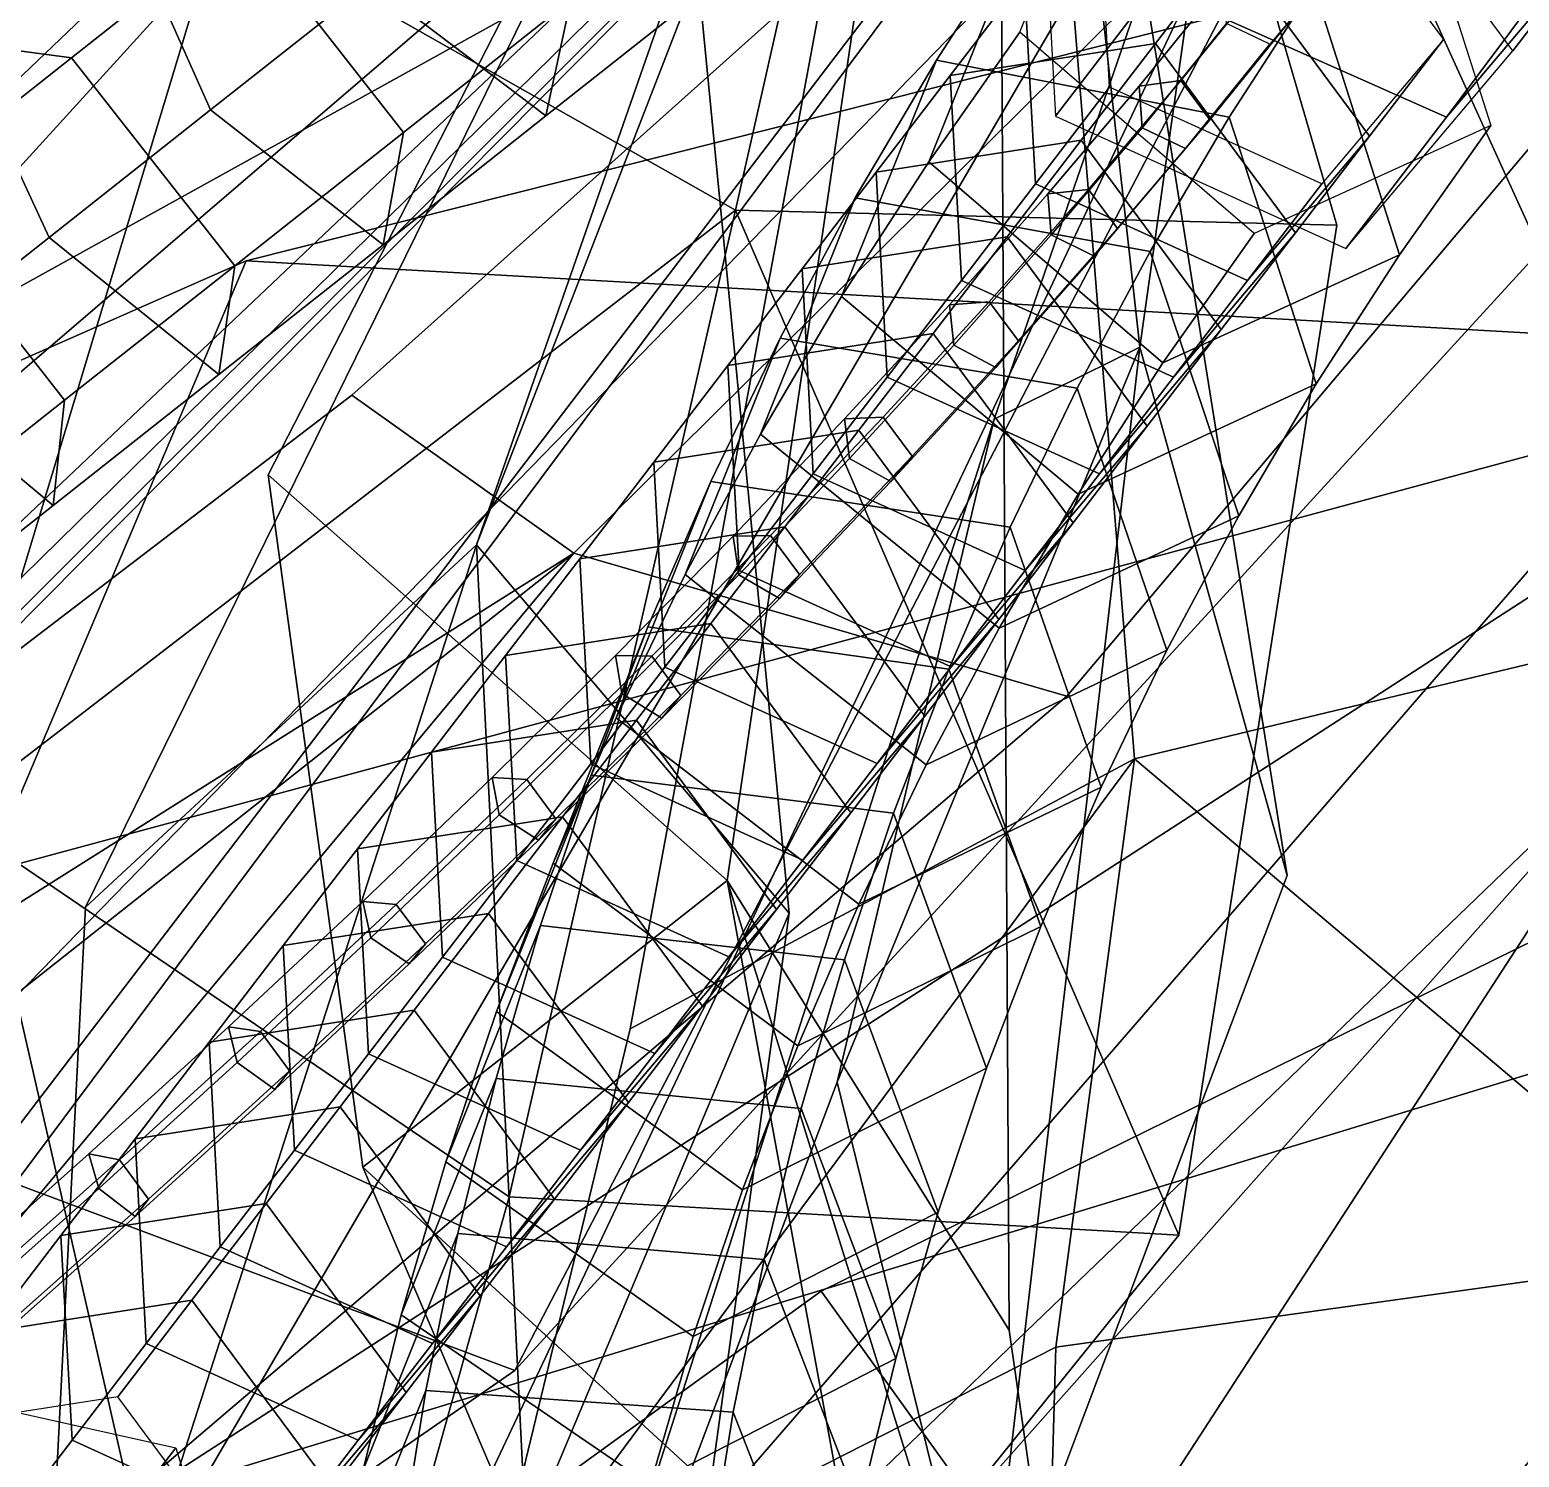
# Model space of a CAD drawing. Header units: metres. Extents: x -366 to 149, y -229 to 234.
# Drawn here: x -118.91 to -107.73, y -75.77 to -65.05 of the extents above; entities that cross this region are included whole.
import ezdxf

# ---------------------------------------------------------------- set-up
doc = ezdxf.new("R2010")
doc.units = ezdxf.units.M

msp = doc.modelspace()

# ---------------------------------------------------------------- linework, layer by layer
at = {"layer": 'coral-li_Intrnd', "color": 3}
for points in [[(-106.9996, -64.1999, 599.449), (-107.776, -65.213, 601.1447), (-109.2159, -63.2683, 601.6473), (-108.4394, -62.2551, 599.9516)], [(-110.5686, -62.6102, 598.835), (-111.3248, -63.5965, 600.4849), (-111.2104, -65.703, 599.2784), (-110.4667, -64.7333, 597.6566)], [(-116.989, -63.209, 437.9012), (-118.2114, -64.1761, 438.4727), (-117.5531, -65.6546, 437.3792), (-116.3513, -64.7038, 436.8177)], [(-114.8485, -64.8311, 439.6014), (-116.1044, -65.8247, 440.1892), (-117.3296, -64.2616, 440.2136), (-116.0738, -63.268, 439.6258)], [(-107.5545, -64.744, 596.3557), (-108.2736, -65.7101, 598.0338), (-106.9996, -64.1999, 599.449), (-106.2612, -63.2075, 597.7242)], [(-110.7651, -63.298, 600.9688), (-111.45, -64.2698, 602.564), (-112.162, -66.0445, 601.1771), (-111.4771, -65.07267, 599.5819)], [(-108.2963, -65.1265, 600.9581), (-108.8527, -65.8522, 602.1725), (-109.9042, -64.432, 602.5395), (-109.3478, -63.7062, 601.3251)], [(-115.161, -63.7614, 436.2188), (-116.3513, -64.7038, 436.8177), (-115.036, -65.7006, 437.8624), (-113.8253, -64.7421, 437.2529)], [(-113.8253, -64.7421, 437.2529), (-115.036, -65.7006, 437.8624), (-114.8485, -64.8311, 439.6014), (-113.6046, -63.8464, 438.9746)], [(-109.7595, -63.7833, 596.007), (-110.4667, -64.7333, 597.6566), (-108.2736, -65.7101, 598.0338), (-107.5545, -64.744, 596.3557)], [(-107.9421, -65.772, 600.6737), (-108.6271, -66.7438, 602.2689), (-109.2696, -64.7255, 603.2226), (-108.5846, -63.7537, 601.6274)], [(-110.8879, -63.9459, 600.4763), (-111.4443, -64.6717, 601.6906), (-111.3608, -66.2101, 600.8094), (-110.8044, -65.4843, 599.5951)], [(-117.3296, -64.2616, 440.2136), (-118.5968, -65.2634, 440.7618), (-119.4448, -65.1511, 439.0058), (-118.2114, -64.1761, 438.4727)], [(-118.2114, -64.1761, 438.4727), (-119.4448, -65.1511, 439.0058), (-118.7657, -66.6132, 437.9029), (-117.5531, -65.6546, 437.3792)], [(-116.1044, -65.8247, 440.1892), (-117.3715, -66.8265, 440.7375), (-118.5968, -65.2634, 440.7618), (-117.3296, -64.2616, 440.2136)], [(-111.45, -64.2698, 602.564), (-112.1044, -65.2823, 604.1956), (-112.8164, -67.05701, 602.8087), (-112.162, -66.0445, 601.1771)], [(-109.2696, -64.7255, 603.2226), (-109.9058, -65.7112, 604.8105), (-112.1044, -65.2823, 604.1956), (-111.45, -64.2698, 602.564)], [(-108.2736, -65.7101, 598.0338), (-109.0297, -66.6964, 599.6838), (-107.776, -65.213, 601.1447), (-106.9996, -64.1999, 599.449)], [(-109.9042, -64.432, 602.5395), (-110.4606, -65.1578, 603.7538), (-112.0007, -65.3974, 602.905), (-111.4443, -64.6717, 601.6906)], [(-108.8527, -65.8522, 602.1725), (-109.4091, -66.578, 603.3868), (-110.4606, -65.1578, 603.7538), (-109.9042, -64.432, 602.5395)], [(-116.3513, -64.7038, 436.8177), (-117.5531, -65.6546, 437.3792), (-116.2583, -66.6677, 438.4339), (-115.036, -65.7006, 437.8624)], [(-111.4443, -64.6717, 601.6906), (-112.0007, -65.3974, 602.905), (-111.9172, -66.9358, 602.0238), (-111.3608, -66.2101, 600.8094)], [(-110.4667, -64.7333, 597.6566), (-111.2104, -65.703, 599.2784), (-109.0297, -66.6964, 599.6838), (-108.2736, -65.7101, 598.0338)], [(-108.6271, -66.7438, 602.2689), (-109.2522, -67.713, 603.83), (-109.9058, -65.7112, 604.8105), (-109.2696, -64.7255, 603.2226)], [(-115.036, -65.7006, 437.8624), (-116.2583, -66.6677, 438.4339), (-116.1044, -65.8247, 440.1892), (-114.8485, -64.8311, 439.6014)], [(-111.4771, -65.07267, 599.5819), (-112.162, -66.0445, 601.1771), (-110.4045, -67.5543, 601.012), (-109.7195, -66.5825, 599.4167)], [(-118.5968, -65.2634, 440.7618), (-119.8745, -66.2728, 441.2703), (-120.6883, -66.1336, 439.5001), (-119.4448, -65.1511, 439.0058)], [(-119.4448, -65.1511, 439.0058), (-120.6883, -66.1336, 439.5001), (-119.9883, -67.5791, 438.3885), (-118.7657, -66.6132, 437.9029)], [(-110.4606, -65.1578, 603.7538), (-111.0169, -65.8835, 604.9682), (-112.5571, -66.1232, 604.1193), (-112.0007, -65.3974, 602.905)], [(-109.4091, -66.578, 603.3868), (-109.9654, -67.3037, 604.6012), (-111.0169, -65.8835, 604.9682), (-110.4606, -65.1578, 603.7538)], [(-109.2119, -66.2097, 599.8912), (-109.7683, -66.9355, 601.1055), (-108.8527, -65.8522, 602.1725), (-108.2963, -65.1265, 600.9581)], [(-117.3715, -66.8265, 440.7375), (-118.6492, -67.836, 441.2459), (-119.8745, -66.2728, 441.2703), (-118.5968, -65.2634, 440.7618)], [(-112.1044, -65.2823, 604.1956), (-112.7139, -66.316, 605.8312), (-113.4259, -68.09071, 604.4444), (-112.8164, -67.05701, 602.8087)], [(-109.9058, -65.7112, 604.8105), (-110.4984, -66.7175, 606.4025), (-112.7139, -66.316, 605.8312), (-112.1044, -65.2823, 604.1956)], [(-112.0007, -65.3974, 602.905), (-112.5571, -66.1232, 604.1193), (-112.4735, -67.6616, 603.2382), (-111.9172, -66.9358, 602.0238)], [(-110.8044, -65.4843, 599.5951), (-111.3608, -66.2101, 600.8094), (-109.7683, -66.9355, 601.1055), (-109.2119, -66.2097, 599.8912)], [(-117.5531, -65.6546, 437.3792), (-118.7657, -66.6132, 437.9029), (-117.4917, -67.6427, 438.967), (-116.2583, -66.6677, 438.4339)], [(-109.2522, -67.713, 603.83), (-109.8344, -68.7024, 605.395), (-110.4984, -66.7175, 606.4025), (-109.9058, -65.7112, 604.8105)], [(-116.2583, -66.6677, 438.4339), (-117.4917, -67.6427, 438.967), (-117.3715, -66.8265, 440.7375), (-116.1044, -65.8247, 440.1892)], [(-109.7195, -66.5825, 599.4167), (-110.4045, -67.5543, 601.012), (-108.6271, -66.7438, 602.2689), (-107.9421, -65.772, 600.6737)], [(-109.7683, -66.9355, 601.1055), (-110.3246, -67.6613, 602.3199), (-109.4091, -66.578, 603.3868), (-108.8527, -65.8522, 602.1725)], [(-111.0169, -65.8835, 604.9682), (-111.5733, -66.6093, 606.1826), (-113.1134, -66.849, 605.3337), (-112.5571, -66.1232, 604.1193)], [(-109.9654, -67.3037, 604.6012), (-110.5218, -68.02956, 605.8156), (-111.5733, -66.6093, 606.1826), (-111.0169, -65.8835, 604.9682)], [(-112.162, -66.0445, 601.1771), (-112.8164, -67.05701, 602.8087), (-111.0407, -68.54, 602.5999), (-110.4045, -67.5543, 601.012)], [(-112.5571, -66.1232, 604.1193), (-113.1134, -66.849, 605.3337), (-113.0299, -68.3874, 604.4525), (-112.4735, -67.6616, 603.2382)], [(-118.6492, -67.836, 441.2459), (-119.9366, -68.8524, 441.7143), (-121.1619, -67.2893, 441.7386), (-119.8745, -66.2728, 441.2703)], [(-111.3608, -66.2101, 600.8094), (-111.9172, -66.9358, 602.0238), (-110.3246, -67.6613, 602.3199), (-109.7683, -66.9355, 601.1055)], [(-112.7139, -66.316, 605.8312), (-113.2782, -67.3703, 607.47), (-113.9902, -69.1449, 606.0831), (-113.4259, -68.09071, 604.4444)], [(-110.4984, -66.7175, 606.4025), (-111.047, -67.7438, 607.9974), (-113.2782, -67.3703, 607.47), (-112.7139, -66.316, 605.8312)], [(-118.7657, -66.6132, 437.9029), (-119.9883, -67.5791, 438.3885), (-118.7353, -68.6252, 439.4613), (-117.4917, -67.6427, 438.967)], [(-111.5733, -66.6093, 606.1826), (-112.1297, -67.335, 607.3969), (-113.6698, -67.5747, 606.548), (-113.1134, -66.849, 605.3337)], [(-110.5218, -68.02956, 605.8156), (-111.0782, -68.7553, 607.0299), (-112.1297, -67.335, 607.3969), (-111.5733, -66.6093, 606.1826)], [(-110.3246, -67.6613, 602.3199), (-110.881, -68.387, 603.5342), (-109.9654, -67.3037, 604.6012), (-109.4091, -66.578, 603.3868)], [(-109.8344, -68.7024, 605.395), (-110.3733, -69.7115, 606.963), (-111.047, -67.7438, 607.9974), (-110.4984, -66.7175, 606.4025)], [(-110.4045, -67.5543, 601.012), (-111.0407, -68.54, 602.5999), (-109.2522, -67.713, 603.83), (-108.6271, -66.7438, 602.2689)], [(-117.4917, -67.6427, 438.967), (-118.7353, -68.6252, 439.4613), (-118.6492, -67.836, 441.2459), (-117.3715, -66.8265, 440.7375)], [(-113.1134, -66.849, 605.3337), (-113.6698, -67.5747, 606.548), (-113.5863, -69.1131, 605.6669), (-113.0299, -68.3874, 604.4525)], [(-111.9172, -66.9358, 602.0238), (-112.4735, -67.6616, 603.2382), (-110.881, -68.387, 603.5342), (-110.3246, -67.6613, 602.3199)], [(-112.8164, -67.05701, 602.8087), (-113.4259, -68.09071, 604.4444), (-111.6333, -69.5462, 604.1918), (-111.0407, -68.54, 602.5999)], [(-110.881, -68.387, 603.5342), (-111.4374, -69.1128, 604.7486), (-110.5218, -68.02956, 605.8156), (-109.9654, -67.3037, 604.6012)], [(-113.2782, -67.3703, 607.47), (-113.7969, -68.4445, 609.1109), (-114.5089, -70.2191, 607.724), (-113.9902, -69.1449, 606.0831)], [(-112.1297, -67.335, 607.3969), (-112.6861, -68.06084, 608.6113), (-114.2262, -68.3005, 607.7624), (-113.6698, -67.5747, 606.548)], [(-111.047, -67.7438, 607.9974), (-111.5512, -68.7894, 609.5943), (-113.7969, -68.4445, 609.1109), (-113.2782, -67.3703, 607.47)], [(-111.0782, -68.7553, 607.0299), (-111.6346, -69.481, 608.2443), (-112.6861, -68.06084, 608.6113), (-112.1297, -67.335, 607.3969)], [(-119.9883, -67.5791, 438.3885), (-121.2202, -68.5518, 438.8358), (-119.9883, -69.6145, 439.9166), (-118.7353, -68.6252, 439.4613)], [(-113.6698, -67.5747, 606.548), (-114.2262, -68.3005, 607.7624), (-114.1426, -69.8389, 606.8812), (-113.5863, -69.1131, 605.6669)], [(-112.4735, -67.6616, 603.2382), (-113.0299, -68.3874, 604.4525), (-111.4374, -69.1128, 604.7486), (-110.881, -68.387, 603.5342)], [(-111.0407, -68.54, 602.5999), (-111.6333, -69.5462, 604.1918), (-109.8344, -68.7024, 605.395), (-109.2522, -67.713, 603.83)], [(-110.3733, -69.7115, 606.963), (-110.8686, -70.7397, 608.5329), (-111.5512, -68.7894, 609.5943), (-111.047, -67.7438, 607.9974)], [(-118.7353, -68.6252, 439.4613), (-119.9883, -69.6145, 439.9166), (-119.9366, -68.8524, 441.7143), (-118.6492, -67.836, 441.2459)], [(-112.6861, -68.06084, 608.6113), (-113.2424, -68.7866, 609.8256), (-114.7825, -69.0263, 608.9767), (-114.2262, -68.3005, 607.7624)], [(-113.4259, -68.09071, 604.4444), (-113.9902, -69.1449, 606.0831), (-112.1819, -70.5725, 605.7867), (-111.6333, -69.5462, 604.1918)], [(-111.6346, -69.481, 608.2443), (-112.1909, -70.2068, 609.4586), (-113.2424, -68.7866, 609.8256), (-112.6861, -68.06084, 608.6113)], [(-111.4374, -69.1128, 604.7486), (-111.9938, -69.8385, 605.963), (-111.0782, -68.7553, 607.0299), (-110.5218, -68.02956, 605.8156)], [(-114.2262, -68.3005, 607.7624), (-114.7825, -69.0263, 608.9767), (-114.699, -70.5646, 608.0956), (-114.1426, -69.8389, 606.8812)], [(-113.0299, -68.3874, 604.4525), (-113.5863, -69.1131, 605.6669), (-111.9938, -69.8385, 605.963), (-111.4374, -69.1128, 604.7486)], [(-113.7969, -68.4445, 609.1109), (-114.2697, -69.538, 610.7529), (-114.9817, -71.3126, 609.366), (-114.5089, -70.2191, 607.724)], [(-111.5512, -68.7894, 609.5943), (-112.0107, -69.8539, 611.1923), (-114.2697, -69.538, 610.7529), (-113.7969, -68.4445, 609.1109)], [(-111.9938, -69.8385, 605.963), (-112.5501, -70.5643, 607.1773), (-111.6346, -69.481, 608.2443), (-111.0782, -68.7553, 607.0299)], [(-111.6333, -69.5462, 604.1918), (-112.1819, -70.5725, 605.7867), (-110.3733, -69.7115, 606.963), (-109.8344, -68.7024, 605.395)], [(-113.2424, -68.7866, 609.8256), (-113.7988, -69.5123, 611.04), (-115.3389, -69.752, 610.1911), (-114.7825, -69.0263, 608.9767)], [(-112.1909, -70.2068, 609.4586), (-112.7473, -70.9326, 610.673), (-113.7988, -69.5123, 611.04), (-113.2424, -68.7866, 609.8256)], [(-110.8686, -70.7397, 608.5329), (-111.32, -71.7863, 610.1039), (-112.0107, -69.8539, 611.1923), (-111.5512, -68.7894, 609.5943)], [(-114.7825, -69.0263, 608.9767), (-115.3389, -69.752, 610.1911), (-115.2554, -71.2904, 609.3099), (-114.699, -70.5646, 608.0956)], [(-113.9902, -69.1449, 606.0831), (-114.5089, -70.2191, 607.724), (-112.6861, -71.6182, 607.3837), (-112.1819, -70.5725, 605.7867)], [(-113.5863, -69.1131, 605.6669), (-114.1426, -69.8389, 606.8812), (-112.5501, -70.5643, 607.1773), (-111.9938, -69.8385, 605.963)], [(-113.7988, -69.5123, 611.04), (-114.3552, -70.2381, 612.2543), (-115.8953, -70.4778, 611.4055), (-115.3389, -69.752, 610.1911)], [(-114.2697, -69.538, 610.7529), (-114.6963, -70.6501, 612.395), (-115.4083, -72.4248, 611.0081), (-114.9817, -71.3126, 609.366)], [(-112.0107, -69.8539, 611.1923), (-112.4253, -70.9365, 612.7904), (-114.6963, -70.6501, 612.395), (-114.2697, -69.538, 610.7529)], [(-112.7473, -70.9326, 610.673), (-113.3037, -71.6583, 611.8873), (-114.3552, -70.2381, 612.2543), (-113.7988, -69.5123, 611.04)], [(-112.5501, -70.5643, 607.1773), (-113.1065, -71.2901, 608.3917), (-112.1909, -70.2068, 609.4586), (-111.6346, -69.481, 608.2443)], [(-115.3389, -69.752, 610.1911), (-115.8953, -70.4778, 611.4055), (-115.8118, -72.0162, 610.5243), (-115.2554, -71.2904, 609.3099)], [(-112.1819, -70.5725, 605.7867), (-112.6861, -71.6182, 607.3837), (-110.8686, -70.7397, 608.5329), (-110.3733, -69.7115, 606.963)], [(-114.1426, -69.8389, 606.8812), (-114.699, -70.5646, 608.0956), (-113.1065, -71.2901, 608.3917), (-112.5501, -70.5643, 607.1773)], [(-111.32, -71.7863, 610.1039), (-111.7272, -72.8507, 611.675), (-112.4253, -70.9365, 612.7904), (-112.0107, -69.8539, 611.1923)], [(-114.5089, -70.2191, 607.724), (-114.9817, -71.3126, 609.366), (-113.1456, -72.6827, 608.9816), (-112.6861, -71.6182, 607.3837)], [(-113.1065, -71.2901, 608.3917), (-113.6629, -72.01588, 609.606), (-112.7473, -70.9326, 610.673), (-112.1909, -70.2068, 609.4586)], [(-114.3552, -70.2381, 612.2543), (-114.9115, -70.9638, 613.4687), (-116.4517, -71.2035, 612.6198), (-115.8953, -70.4778, 611.4055)], [(-113.3037, -71.6583, 611.8873), (-113.8601, -72.3841, 613.1017), (-114.9115, -70.9638, 613.4687), (-114.3552, -70.2381, 612.2543)], [(-115.8953, -70.4778, 611.4055), (-116.4517, -71.2035, 612.6198), (-116.3681, -72.7419, 611.7386), (-115.8118, -72.0162, 610.5243)], [(-114.6963, -70.6501, 612.395), (-115.0765, -71.7802, 614.0362), (-115.7885, -73.5548, 612.6494), (-115.4083, -72.4248, 611.0081)], [(-114.699, -70.5646, 608.0956), (-115.2554, -71.2904, 609.3099), (-113.6629, -72.01588, 609.606), (-113.1065, -71.2901, 608.3917)], [(-112.4253, -70.9365, 612.7904), (-112.7947, -72.03654, 614.3876), (-115.0765, -71.7802, 614.0362), (-114.6963, -70.6501, 612.395)], [(-112.6861, -71.6182, 607.3837), (-113.1456, -72.6827, 608.9816), (-111.32, -71.7863, 610.1039), (-110.8686, -70.7397, 608.5329)], [(-114.9115, -70.9638, 613.4687), (-115.4679, -71.6896, 614.683), (-117.008, -71.9293, 613.8342), (-116.4517, -71.2035, 612.6198)], [(-113.8601, -72.3841, 613.1017), (-114.4164, -73.1098, 614.316), (-115.4679, -71.6896, 614.683), (-114.9115, -70.9638, 613.4687)], [(-113.6629, -72.01588, 609.606), (-114.2192, -72.7416, 610.8204), (-113.3037, -71.6583, 611.8873), (-112.7473, -70.9326, 610.673)], [(-111.7272, -72.8507, 611.675), (-112.09, -73.9323, 613.2452), (-112.7947, -72.03654, 614.3876), (-112.4253, -70.9365, 612.7904)], [(-116.4517, -71.2035, 612.6198), (-117.008, -71.9293, 613.8342), (-116.9245, -73.4677, 612.953), (-116.3681, -72.7419, 611.7386)], [(-115.2554, -71.2904, 609.3099), (-115.8118, -72.0162, 610.5243), (-114.2192, -72.7416, 610.8204), (-113.6629, -72.01588, 609.606)], [(-114.9817, -71.3126, 609.366), (-115.4083, -72.4248, 611.0081), (-113.5602, -73.7652, 610.5798), (-113.1456, -72.6827, 608.9816)], [(-114.2192, -72.7416, 610.8204), (-114.7756, -73.4674, 612.0347), (-113.8601, -72.3841, 613.1017), (-113.3037, -71.6583, 611.8873)], [(-115.4679, -71.6896, 614.683), (-116.0243, -72.4154, 615.8974), (-117.5644, -72.6551, 615.0485), (-117.008, -71.9293, 613.8342)], [(-115.0765, -71.7802, 614.0362), (-115.4101, -72.9275, 615.6757), (-116.122, -74.7022, 614.2888), (-115.7885, -73.5548, 612.6494)], [(-114.4164, -73.1098, 614.316), (-114.9728, -73.8356, 615.5304), (-116.0243, -72.4154, 615.8974), (-115.4679, -71.6896, 614.683)], [(-112.7947, -72.03654, 614.3876), (-113.1187, -73.1534, 615.9832), (-115.4101, -72.9275, 615.6757), (-115.0765, -71.7802, 614.0362)], [(-113.1456, -72.6827, 608.9816), (-113.5602, -73.7652, 610.5798), (-111.7272, -72.8507, 611.675), (-111.32, -71.7863, 610.1039)], [(-117.008, -71.9293, 613.8342), (-117.5644, -72.6551, 615.0485), (-117.4809, -74.1934, 614.1674), (-116.9245, -73.4677, 612.953)], [(-115.8118, -72.0162, 610.5243), (-116.3681, -72.7419, 611.7386), (-114.7756, -73.4674, 612.0347), (-114.2192, -72.7416, 610.8204)], [(-112.09, -73.9323, 613.2452), (-112.4081, -75.03042, 614.8137), (-113.1187, -73.1534, 615.9832), (-112.7947, -72.03654, 614.3876)], [(-116.0243, -72.4154, 615.8974), (-116.5807, -73.1411, 617.1118), (-118.1208, -73.3808, 616.2629), (-117.5644, -72.6551, 615.0485)], [(-114.9728, -73.8356, 615.5304), (-115.5292, -74.5614, 616.7448), (-116.5807, -73.1411, 617.1118), (-116.0243, -72.4154, 615.8974)], [(-115.4083, -72.4248, 611.0081), (-115.7885, -73.5548, 612.6494), (-113.9296, -74.8653, 612.177), (-113.5602, -73.7652, 610.5798)], [(-114.7756, -73.4674, 612.0347), (-115.332, -74.1931, 613.2491), (-114.4164, -73.1098, 614.316), (-113.8601, -72.3841, 613.1017)], [(-117.5644, -72.6551, 615.0485), (-118.1208, -73.3808, 616.2629), (-118.0373, -74.9192, 615.3817), (-117.4809, -74.1934, 614.1674)], [(-116.3681, -72.7419, 611.7386), (-116.9245, -73.4677, 612.953), (-115.332, -74.1931, 613.2491), (-114.7756, -73.4674, 612.0347)], [(-113.5602, -73.7652, 610.5798), (-113.9296, -74.8653, 612.177), (-112.09, -73.9323, 613.2452), (-111.7272, -72.8507, 611.675)], [(-115.4101, -72.9275, 615.6757), (-115.6967, -74.09153, 617.3123), (-116.4087, -75.8662, 615.9254), (-116.122, -74.7022, 614.2888)], [(-113.1187, -73.1534, 615.9832), (-113.3971, -74.2863, 617.5759), (-115.6967, -74.09153, 617.3123), (-115.4101, -72.9275, 615.6757)], [(-115.332, -74.1931, 613.2491), (-115.8884, -74.9189, 614.4634), (-114.9728, -73.8356, 615.5304), (-114.4164, -73.1098, 614.316)], [(-116.5807, -73.1411, 617.1118), (-117.137, -73.8669, 618.3261), (-118.6772, -74.1066, 617.4772), (-118.1208, -73.3808, 616.2629)], [(-115.5292, -74.5614, 616.7448), (-116.0855, -75.2871, 617.9591), (-117.137, -73.8669, 618.3261), (-116.5807, -73.1411, 617.1118)], [(-112.4081, -75.03042, 614.8137), (-112.6814, -76.1443, 616.3795), (-113.3971, -74.2863, 617.5759), (-113.1187, -73.1534, 615.9832)], [(-118.1208, -73.3808, 616.2629), (-118.6772, -74.1066, 617.4772), (-118.5936, -75.645, 616.5961), (-118.0373, -74.9192, 615.3817)], [(-116.9245, -73.4677, 612.953), (-117.4809, -74.1934, 614.1674), (-115.8884, -74.9189, 614.4634), (-115.332, -74.1931, 613.2491)], [(-115.7885, -73.5548, 612.6494), (-116.122, -74.7022, 614.2888), (-114.2536, -75.9821, 613.7725), (-113.9296, -74.8653, 612.177)], [(-117.137, -73.8669, 618.3261), (-117.6934, -74.5927, 619.5405), (-119.2335, -74.8323, 618.6916), (-118.6772, -74.1066, 617.4772)], [(-116.0855, -75.2871, 617.9591), (-116.6419, -76.01293, 619.1735), (-117.6934, -74.5927, 619.5405), (-117.137, -73.8669, 618.3261)], [(-115.8884, -74.9189, 614.4634), (-116.4447, -75.6446, 615.6778), (-115.5292, -74.5614, 616.7448), (-114.9728, -73.8356, 615.5304)], [(-113.9296, -74.8653, 612.177), (-114.2536, -75.9821, 613.7725), (-112.4081, -75.03042, 614.8137), (-112.09, -73.9323, 613.2452)], [(-118.6772, -74.1066, 617.4772), (-119.2335, -74.8323, 618.6916), (-119.15, -76.3707, 617.8104), (-118.5936, -75.645, 616.5961)], [(-115.6967, -74.09153, 617.3123), (-115.9364, -75.2713, 618.945), (-116.6484, -77.04603, 617.5582), (-116.4087, -75.8662, 615.9254)], [(-113.3971, -74.2863, 617.5759), (-113.6297, -75.4348, 619.1649), (-115.9364, -75.2713, 618.945), (-115.6967, -74.09153, 617.3123)], [(-117.4809, -74.1934, 614.1674), (-118.0373, -74.9192, 615.3817), (-116.4447, -75.6446, 615.6778), (-115.8884, -74.9189, 614.4634)], [(-112.6814, -76.1443, 616.3795), (-112.9097, -77.2735, 617.9415), (-113.6297, -75.4348, 619.1649), (-113.3971, -74.2863, 617.5759)], [(-116.4447, -75.6446, 615.6778), (-117.0011, -76.3704, 616.8922), (-116.0855, -75.2871, 617.9591), (-115.5292, -74.5614, 616.7448)], [(-117.6934, -74.5927, 619.5405), (-118.2498, -75.3184, 620.7548), (-119.7899, -75.5581, 619.9059), (-119.2335, -74.8323, 618.6916)], [(-116.6419, -76.01293, 619.1735), (-117.1983, -76.7386, 620.3878), (-118.2498, -75.3184, 620.7548), (-117.6934, -74.5927, 619.5405)], [(-116.122, -74.7022, 614.2888), (-116.4087, -75.8662, 615.9254), (-114.532, -77.1151, 615.3652), (-114.2536, -75.9821, 613.7725)], [(-118.0373, -74.9192, 615.3817), (-118.5936, -75.645, 616.5961), (-117.0011, -76.3704, 616.8922), (-116.4447, -75.6446, 615.6778)], [(-114.2536, -75.9821, 613.7725), (-114.532, -77.1151, 615.3652), (-112.6814, -76.1443, 616.3795), (-112.4081, -75.03042, 614.8137)], [(-117.8148, -75.7006, 620.7257), (-118.3322, -76.3755, 621.8549), (-119.8677, -76.03313, 621.3561), (-119.3503, -75.3582, 620.2269)], [(-117.0011, -76.3704, 616.8922), (-117.5575, -77.09621, 618.1065), (-116.6419, -76.01293, 619.1735), (-116.0855, -75.2871, 617.9591)], [(-115.9364, -75.2713, 618.945), (-116.1289, -76.4663, 620.573), (-116.8409, -78.241, 619.1862), (-116.6484, -77.04603, 617.5582)], [(-113.6297, -75.4348, 619.1649), (-113.8164, -76.598, 620.7491), (-116.1289, -76.4663, 620.573), (-115.9364, -75.2713, 618.945)], [(-112.9097, -77.2735, 617.9415), (-113.0928, -78.4171, 619.499), (-113.8164, -76.598, 620.7491), (-113.6297, -75.4348, 619.1649)], [(-118.5936, -75.645, 616.5961), (-119.15, -76.3707, 617.8104), (-117.5575, -77.09621, 618.1065), (-117.0011, -76.3704, 616.8922)], [(-117.3667, -77.1461, 620.0671), (-117.8841, -77.821, 621.1963), (-118.3322, -76.3755, 621.8549), (-117.8148, -75.7006, 620.7257)]]:
    msp.add_3dface(points, dxfattribs=at)
at = {"layer": 'coral-li_Mrstm', "color": 3}
for points in [[(-86.774, -41.1978, 416.1707), (-116.4929, -67.7962, 426.0897), (-114.827, -68.9827, 430.2142)], [(-86.774, -41.1978, 416.1707), (-114.827, -68.9827, 430.2142), (-116.4929, -67.7962, 426.0897)], [(-114.827, -68.9827, 430.2142), (-111.1251, -70.05676, 432.5495), (-86.774, -41.1978, 416.1707)], [(-114.827, -68.9827, 430.2142), (-86.774, -41.1978, 416.1707), (-111.1251, -70.05676, 432.5495)], [(-116.4359, -53.6521, 424.7175), (-141.9564, -74.4463, 433.7726), (-116.2111, -58.1389, 422.2646)], [(-116.4359, -53.6521, 424.7175), (-116.2111, -58.1389, 422.2646), (-141.9564, -74.4463, 433.7726)], [(-122.3645, -66.9233, 643.8879), (-123.0179, -70.5157, 641.246), (-107.8153, -53.7988, 606.8439)], [(-122.3645, -66.9233, 643.8879), (-107.8153, -53.7988, 606.8439), (-123.0179, -70.5157, 641.246)], [(-107.8153, -53.7988, 606.8439), (-122.6778, -62.3407, 644.1965), (-122.3645, -66.9233, 643.8879)], [(-107.8153, -53.7988, 606.8439), (-122.3645, -66.9233, 643.8879), (-122.6778, -62.3407, 644.1965)], [(-142.3534, -72.8415, 447.1056), (-143.5347, -68.6426, 445.9718), (-106.4884, -56.9041, 432.4124)], [(-142.3534, -72.8415, 447.1056), (-106.4884, -56.9041, 432.4124), (-143.5347, -68.6426, 445.9718)], [(-106.4884, -56.9041, 432.4124), (-139.1391, -75.4645, 449.1012), (-142.3534, -72.8415, 447.1056)], [(-106.4884, -56.9041, 432.4124), (-142.3534, -72.8415, 447.1056), (-139.1391, -75.4645, 449.1012)], [(-106.4884, -56.9041, 432.4124), (-136.1277, -70.8136, 457.254), (-136.6254, -66.9691, 459.7372)], [(-106.4884, -56.9041, 432.4124), (-136.6254, -66.9691, 459.7372), (-136.1277, -70.8136, 457.254)], [(-136.6254, -66.9691, 459.7372), (-134.4813, -63.6044, 461.8332), (-106.4884, -56.9041, 432.4124)], [(-136.6254, -66.9691, 459.7372), (-106.4884, -56.9041, 432.4124), (-134.4813, -63.6044, 461.8332)], [(-134.8475, -85.5151, 443.9604), (-135.8946, -84.7811, 439.6389), (-106.4884, -56.9041, 432.4124)], [(-134.8475, -85.5151, 443.9604), (-106.4884, -56.9041, 432.4124), (-135.8946, -84.7811, 439.6389)], [(-106.4884, -56.9041, 432.4124), (-133.6368, -83.5617, 447.9496), (-134.8475, -85.5151, 443.9604)], [(-106.4884, -56.9041, 432.4124), (-134.8475, -85.5151, 443.9604), (-133.6368, -83.5617, 447.9496)], [(-106.4884, -56.9041, 432.4124), (-128.7363, -75.9931, 461.2171), (-125.526, -75.9586, 464.5166)], [(-106.4884, -56.9041, 432.4124), (-125.526, -75.9586, 464.5166), (-128.7363, -75.9931, 461.2171)], [(-106.4884, -56.9041, 432.4124), (-127.1736, -83.9908, 455.3798), (-124.4106, -87.5937, 454.6189)], [(-106.4884, -56.9041, 432.4124), (-124.4106, -87.5937, 454.6189), (-127.1736, -83.9908, 455.3798)], [(-125.526, -75.9586, 464.5166), (-121.1614, -76.5822, 465.451), (-106.4884, -56.9041, 432.4124)], [(-125.526, -75.9586, 464.5166), (-106.4884, -56.9041, 432.4124), (-121.1614, -76.5822, 465.451)], [(-124.4106, -87.5937, 454.6189), (-122.0481, -89.8677, 451.5271), (-106.4884, -56.9041, 432.4124)], [(-124.4106, -87.5937, 454.6189), (-106.4884, -56.9041, 432.4124), (-122.0481, -89.8677, 451.5271)], [(-107.7963, -60.7831, 446.6776), (-122.895, -69.1466, 460.71), (-110.4329, -57.2386, 445.7853)], [(-107.7963, -60.7831, 446.6776), (-110.4329, -57.2386, 445.7853), (-122.895, -69.1466, 460.71)], [(-115.5568, -68.9203, 665.3755), (-118.4935, -71.6428, 663.3079), (-111.6562, -57.7363, 625.1773)], [(-115.5568, -68.9203, 665.3755), (-111.6562, -57.7363, 625.1773), (-118.4935, -71.6428, 663.3079)], [(-113.6132, -66.4078, 666.1305), (-117.4815, -64.2124, 665.4042), (-111.6562, -57.7363, 625.1773)], [(-113.6132, -66.4078, 666.1305), (-111.6562, -57.7363, 625.1773), (-117.4815, -64.2124, 665.4042)], [(-111.6562, -57.7363, 625.1773), (-117.1217, -68.3968, 664.4908), (-113.6761, -71.4408, 664.7285)], [(-111.6562, -57.7363, 625.1773), (-113.6761, -71.4408, 664.7285), (-117.1217, -68.3968, 664.4908)], [(-111.6562, -57.7363, 625.1773), (-113.8965, -64.634, 665.6307), (-115.5568, -68.9203, 665.3755)], [(-111.6562, -57.7363, 625.1773), (-115.5568, -68.9203, 665.3755), (-113.8965, -64.634, 665.6307)], [(-111.6562, -57.7363, 625.1773), (-114.4025, -72.5565, 663.412), (-110.6167, -70.5288, 665.0704)], [(-111.6562, -57.7363, 625.1773), (-110.6167, -70.5288, 665.0704), (-114.4025, -72.5565, 663.412)], [(-113.6761, -71.4408, 664.7285), (-111.5592, -74.8177, 662.6245), (-111.6562, -57.7363, 625.1773)], [(-113.6761, -71.4408, 664.7285), (-111.6562, -57.7363, 625.1773), (-111.5592, -74.8177, 662.6245)], [(-111.6562, -57.7363, 625.1773), (-109.0969, -66.5201, 665.2443), (-113.6132, -66.4078, 666.1305)], [(-111.6562, -57.7363, 625.1773), (-113.6132, -66.4078, 666.1305), (-109.0969, -66.5201, 665.2443)], [(-110.6167, -70.5288, 665.0704), (-106.307, -69.4907, 664.2579), (-111.6562, -57.7363, 625.1773)], [(-110.6167, -70.5288, 665.0704), (-111.6562, -57.7363, 625.1773), (-106.307, -69.4907, 664.2579)], [(-111.6562, -57.7363, 625.1773), (-109.4714, -71.4032, 663.8751), (-110.578, -67.436, 665.9319)], [(-111.6562, -57.7363, 625.1773), (-110.578, -67.436, 665.9319), (-109.4714, -71.4032, 663.8751)], [(-110.578, -67.436, 665.9319), (-109.9462, -62.9739, 665.966), (-111.6562, -57.7363, 625.1773)], [(-110.578, -67.436, 665.9319), (-111.6562, -57.7363, 625.1773), (-109.9462, -62.9739, 665.966)], [(-116.2111, -58.1389, 422.2646), (-141.9564, -74.4463, 433.7726), (-115.4741, -60.4185, 417.7415)], [(-116.2111, -58.1389, 422.2646), (-115.4741, -60.4185, 417.7415), (-141.9564, -74.4463, 433.7726)], [(-110.5738, -77.8591, 535.2119), (-112.9694, -74.5242, 533.3542), (-82.6784, -59.6091, 509.8155)], [(-110.5738, -77.8591, 535.2119), (-82.6784, -59.6091, 509.8155), (-112.9694, -74.5242, 533.3542)], [(-82.6784, -59.6091, 509.8155), (-106.5293, -79.03989, 537.0672), (-110.5738, -77.8591, 535.2119)], [(-82.6784, -59.6091, 509.8155), (-110.5738, -77.8591, 535.2119), (-106.5293, -79.03989, 537.0672)], [(-107.7963, -60.7831, 446.6776), (-120.0227, -73.345, 461.2773), (-122.895, -69.1466, 460.71)], [(-107.7963, -60.7831, 446.6776), (-122.895, -69.1466, 460.71), (-120.0227, -73.345, 461.2773)], [(-115.2701, -75.1202, 461.9556), (-120.0227, -73.345, 461.2773), (-107.7963, -60.7831, 446.6776)], [(-115.2701, -75.1202, 461.9556), (-107.7963, -60.7831, 446.6776), (-120.0227, -73.345, 461.2773)], [(-103.4673, -62.2264, 447.2867), (-115.2701, -75.1202, 461.9556), (-107.7963, -60.7831, 446.6776)], [(-103.4673, -62.2264, 447.2867), (-107.7963, -60.7831, 446.6776), (-115.2701, -75.1202, 461.9556)], [(-110.578, -67.436, 665.9319), (-111.6712, -67.9787, 688.1432), (-109.9462, -62.9739, 665.966)], [(-110.578, -67.436, 665.9319), (-109.9462, -62.9739, 665.966), (-111.6712, -67.9787, 688.1432)], [(-104.8325, -67.4887, 544.504), (-117.2866, -66.7885, 562.9223), (-103.3704, -63.2837, 545.205)], [(-104.8325, -67.4887, 544.504), (-103.3704, -63.2837, 545.205), (-117.2866, -66.7885, 562.9223)], [(-113.6132, -66.4078, 666.1305), (-119.5214, -70.9576, 687.0881), (-117.4815, -64.2124, 665.4042)], [(-113.6132, -66.4078, 666.1305), (-117.4815, -64.2124, 665.4042), (-119.5214, -70.9576, 687.0881)], [(-113.8965, -64.634, 665.6307), (-113.2087, -71.686, 687.3224), (-115.5568, -68.9203, 665.3755)], [(-113.8965, -64.634, 665.6307), (-115.5568, -68.9203, 665.3755), (-113.2087, -71.686, 687.3224)], [(-93.6638, -67.7701, 525.7754), (-107.9441, -77.3588, 539.8806), (-97.0248, -65.6575, 523.6418)], [(-93.6638, -67.7701, 525.7754), (-97.0248, -65.6575, 523.6418), (-107.9441, -77.3588, 539.8806)], [(-113.6132, -66.4078, 666.1305), (-115.3129, -73.8181, 687.6395), (-119.5214, -70.9576, 687.0881)], [(-113.6132, -66.4078, 666.1305), (-119.5214, -70.9576, 687.0881), (-115.3129, -73.8181, 687.6395)], [(-110.2834, -74.1052, 686.7337), (-115.3129, -73.8181, 687.6395), (-113.6132, -66.4078, 666.1305)], [(-110.2834, -74.1052, 686.7337), (-113.6132, -66.4078, 666.1305), (-115.3129, -73.8181, 687.6395)], [(-109.0969, -66.5201, 665.2443), (-110.2834, -74.1052, 686.7337), (-113.6132, -66.4078, 666.1305)], [(-109.0969, -66.5201, 665.2443), (-113.6132, -66.4078, 666.1305), (-110.2834, -74.1052, 686.7337)], [(-119.2307, -71.3802, 561.7664), (-139.3795, -76.5341, 586.8393), (-117.2866, -66.7885, 562.9223)], [(-119.2307, -71.3802, 561.7664), (-117.2866, -66.7885, 562.9223), (-139.3795, -76.5341, 586.8393)], [(-104.8325, -67.4887, 544.504), (-119.2307, -71.3802, 561.7664), (-117.2866, -66.7885, 562.9223)], [(-104.8325, -67.4887, 544.504), (-117.2866, -66.7885, 562.9223), (-119.2307, -71.3802, 561.7664)], [(-106.59, -70.1709, 439.0633), (-118.5342, -81.6649, 453.8975), (-105.7643, -66.9281, 442.0821)], [(-106.59, -70.1709, 439.0633), (-105.7643, -66.9281, 442.0821), (-118.5342, -81.6649, 453.8975)], [(-118.1504, -76.09878, 560.1031), (-119.2307, -71.3802, 561.7664), (-104.8325, -67.4887, 544.504)], [(-118.1504, -76.09878, 560.1031), (-104.8325, -67.4887, 544.504), (-119.2307, -71.3802, 561.7664)], [(-103.7043, -71.6901, 542.9973), (-118.1504, -76.09878, 560.1031), (-104.8325, -67.4887, 544.504)], [(-103.7043, -71.6901, 542.9973), (-104.8325, -67.4887, 544.504), (-118.1504, -76.09878, 560.1031)], [(-111.7465, -77.4494, 685.7611), (-112.849, -72.956, 687.9504), (-110.578, -67.436, 665.9319)], [(-111.7465, -77.4494, 685.7611), (-110.578, -67.436, 665.9319), (-112.849, -72.956, 687.9504)], [(-110.578, -67.436, 665.9319), (-112.849, -72.956, 687.9504), (-111.6712, -67.9787, 688.1432)], [(-110.578, -67.436, 665.9319), (-111.6712, -67.9787, 688.1432), (-112.849, -72.956, 687.9504)], [(-109.4714, -71.4032, 663.8751), (-111.7465, -77.4494, 685.7611), (-110.578, -67.436, 665.9319)], [(-109.4714, -71.4032, 663.8751), (-110.578, -67.436, 665.9319), (-111.7465, -77.4494, 685.7611)], [(-116.4929, -67.7962, 426.0897), (-133.2221, -80.5893, 434.8762), (-114.827, -68.9827, 430.2142)], [(-116.4929, -67.7962, 426.0897), (-114.827, -68.9827, 430.2142), (-133.2221, -80.5893, 434.8762)], [(-93.6638, -67.7701, 525.7754), (-104.1013, -80.06013, 541.9139), (-107.9441, -77.3588, 539.8806)], [(-93.6638, -67.7701, 525.7754), (-107.9441, -77.3588, 539.8806), (-104.1013, -80.06013, 541.9139)], [(-112.849, -72.956, 687.9504), (-115.6247, -80.325, 719.5602), (-111.6712, -67.9787, 688.1432)], [(-112.849, -72.956, 687.9504), (-111.6712, -67.9787, 688.1432), (-115.6247, -80.325, 719.5602)], [(-117.1217, -68.3968, 664.4908), (-116.4095, -73.5933, 686.6995), (-113.6761, -71.4408, 664.7285)], [(-117.1217, -68.3968, 664.4908), (-113.6761, -71.4408, 664.7285), (-116.4095, -73.5933, 686.6995)], [(-90.661, -68.7643, 524.9649), (-113.618, -90.2931, 551.3951), (-110.1528, -91.8992, 553.9655)], [(-90.661, -68.7643, 524.9649), (-110.1528, -91.8992, 553.9655), (-113.618, -90.2931, 551.3951)], [(-90.661, -68.7643, 524.9649), (-113.2049, -81.7263, 556.79), (-112.6287, -86.2386, 556.0817)], [(-90.661, -68.7643, 524.9649), (-112.6287, -86.2386, 556.0817), (-113.2049, -81.7263, 556.79)], [(-112.6287, -86.2386, 556.0817), (-112.5084, -89.5229, 552.9979), (-90.661, -68.7643, 524.9649)], [(-112.6287, -86.2386, 556.0817), (-90.661, -68.7643, 524.9649), (-112.5084, -89.5229, 552.9979)], [(-108.2885, -83.5621, 559.9861), (-111.8086, -83.1843, 557.1972), (-90.661, -68.7643, 524.9649)], [(-108.2885, -83.5621, 559.9861), (-90.661, -68.7643, 524.9649), (-111.8086, -83.1843, 557.1972)], [(-110.1528, -91.8992, 553.9655), (-106.0098, -93.6724, 553.9145), (-90.661, -68.7643, 524.9649)], [(-110.1528, -91.8992, 553.9655), (-90.661, -68.7643, 524.9649), (-106.0098, -93.6724, 553.9145)], [(-90.661, -68.7643, 524.9649), (-104.4319, -81.5634, 561.511), (-108.2885, -83.5621, 559.9861)], [(-90.661, -68.7643, 524.9649), (-108.2885, -83.5621, 559.9861), (-104.4319, -81.5634, 561.511)], [(-133.2221, -80.5893, 434.8762), (-131.2101, -81.9421, 439.3841), (-114.827, -68.9827, 430.2142)], [(-133.2221, -80.5893, 434.8762), (-114.827, -68.9827, 430.2142), (-131.2101, -81.9421, 439.3841)], [(-114.827, -68.9827, 430.2142), (-131.2101, -81.9421, 439.3841), (-126.9928, -83.5816, 441.7767)], [(-114.827, -68.9827, 430.2142), (-126.9928, -83.5816, 441.7767), (-131.2101, -81.9421, 439.3841)], [(-114.827, -68.9827, 430.2142), (-126.9928, -83.5816, 441.7767), (-111.1251, -70.05676, 432.5495)], [(-114.827, -68.9827, 430.2142), (-111.1251, -70.05676, 432.5495), (-126.9928, -83.5816, 441.7767)], [(-115.5568, -68.9203, 665.3755), (-115.184, -76.3914, 686.9273), (-118.8772, -79.2297, 684.8053)], [(-115.5568, -68.9203, 665.3755), (-118.8772, -79.2297, 684.8053), (-115.184, -76.3914, 686.9273)], [(-115.5568, -68.9203, 665.3755), (-118.8772, -79.2297, 684.8053), (-118.4935, -71.6428, 663.3079)], [(-115.5568, -68.9203, 665.3755), (-118.4935, -71.6428, 663.3079), (-118.8772, -79.2297, 684.8053)], [(-113.2087, -71.686, 687.3224), (-115.184, -76.3914, 686.9273), (-115.5568, -68.9203, 665.3755)], [(-113.2087, -71.686, 687.3224), (-115.5568, -68.9203, 665.3755), (-115.184, -76.3914, 686.9273)], [(-110.6167, -70.5288, 665.0704), (-106.2163, -74.2506, 686.5556), (-106.307, -69.4907, 664.2579)], [(-110.6167, -70.5288, 665.0704), (-106.307, -69.4907, 664.2579), (-106.2163, -74.2506, 686.5556)], [(-118.0494, -87.8031, 446.3171), (-119.7892, -85.0355, 450.2556), (-106.59, -70.1709, 439.0633)], [(-118.0494, -87.8031, 446.3171), (-106.59, -70.1709, 439.0633), (-119.7892, -85.0355, 450.2556)], [(-106.59, -70.1709, 439.0633), (-119.7892, -85.0355, 450.2556), (-118.5342, -81.6649, 453.8975)], [(-106.59, -70.1709, 439.0633), (-118.5342, -81.6649, 453.8975), (-119.7892, -85.0355, 450.2556)], [(-104.8772, -72.5976, 435.5459), (-118.0494, -87.8031, 446.3171), (-106.59, -70.1709, 439.0633)], [(-104.8772, -72.5976, 435.5459), (-106.59, -70.1709, 439.0633), (-118.0494, -87.8031, 446.3171)], [(-114.4025, -72.5565, 663.412), (-115.511, -77.1348, 685.7401), (-110.6167, -70.5288, 665.0704)], [(-114.4025, -72.5565, 663.412), (-110.6167, -70.5288, 665.0704), (-115.511, -77.1348, 685.7401)], [(-115.511, -77.1348, 685.7401), (-111.2088, -74.9468, 687.4438), (-110.6167, -70.5288, 665.0704)], [(-115.511, -77.1348, 685.7401), (-110.6167, -70.5288, 665.0704), (-111.2088, -74.9468, 687.4438)], [(-110.6167, -70.5288, 665.0704), (-111.2088, -74.9468, 687.4438), (-106.2163, -74.2506, 686.5556)], [(-110.6167, -70.5288, 665.0704), (-106.2163, -74.2506, 686.5556), (-111.2088, -74.9468, 687.4438)], [(-115.3129, -73.8181, 687.6395), (-118.1059, -83.8091, 718.5194), (-119.5214, -70.9576, 687.0881)], [(-115.3129, -73.8181, 687.6395), (-119.5214, -70.9576, 687.0881), (-118.1059, -83.8091, 718.5194)], [(-118.1504, -76.09878, 560.1031), (-139.3795, -76.5341, 586.8393), (-119.2307, -71.3802, 561.7664)], [(-118.1504, -76.09878, 560.1031), (-119.2307, -71.3802, 561.7664), (-139.3795, -76.5341, 586.8393)], [(-116.4095, -73.5933, 686.6995), (-112.6436, -77.0579, 686.8151), (-113.6761, -71.4408, 664.7285)], [(-116.4095, -73.5933, 686.6995), (-113.6761, -71.4408, 664.7285), (-112.6436, -77.0579, 686.8151)], [(-113.6761, -71.4408, 664.7285), (-112.6436, -77.0579, 686.8151), (-110.6443, -81.1642, 684.5045)], [(-113.6761, -71.4408, 664.7285), (-110.6443, -81.1642, 684.5045), (-112.6436, -77.0579, 686.8151)], [(-113.6761, -71.4408, 664.7285), (-110.6443, -81.1642, 684.5045), (-111.5592, -74.8177, 662.6245)], [(-113.6761, -71.4408, 664.7285), (-111.5592, -74.8177, 662.6245), (-110.6443, -81.1642, 684.5045)], [(-113.2087, -71.686, 687.3224), (-115.3449, -87.2236, 717.6491), (-115.184, -76.3914, 686.9273)], [(-113.2087, -71.686, 687.3224), (-115.184, -76.3914, 686.9273), (-115.3449, -87.2236, 717.6491)], [(-102.4497, -76.7568, 544.7804), (-118.6878, -90.1992, 569.6162), (-102.2031, -71.8547, 546.2319)], [(-102.4497, -76.7568, 544.7804), (-102.2031, -71.8547, 546.2319), (-118.6878, -90.1992, 569.6162)], [(-111.7465, -77.4494, 685.7611), (-115.6247, -80.325, 719.5602), (-112.849, -72.956, 687.9504)], [(-111.7465, -77.4494, 685.7611), (-112.849, -72.956, 687.9504), (-115.6247, -80.325, 719.5602)], [(-115.2701, -75.1202, 461.9556), (-137.7516, -90.6828, 482.4026), (-120.0227, -73.345, 461.2773)], [(-115.2701, -75.1202, 461.9556), (-120.0227, -73.345, 461.2773), (-137.7516, -90.6828, 482.4026)], [(-116.4095, -73.5933, 686.6995), (-111.2237, -85.7676, 718.173), (-112.6436, -77.0579, 686.8151)], [(-116.4095, -73.5933, 686.6995), (-112.6436, -77.0579, 686.8151), (-111.2237, -85.7676, 718.173)], [(-110.2834, -74.1052, 686.7337), (-118.1059, -83.8091, 718.5194), (-115.3129, -73.8181, 687.6395)], [(-110.2834, -74.1052, 686.7337), (-115.3129, -73.8181, 687.6395), (-118.1059, -83.8091, 718.5194)], [(-111.2088, -74.9468, 687.4438), (-111.3956, -81.5285, 719.3474), (-106.2163, -74.2506, 686.5556)], [(-111.2088, -74.9468, 687.4438), (-106.2163, -74.2506, 686.5556), (-111.3956, -81.5285, 719.3474)], [(-110.5738, -77.8591, 535.2119), (-128.6505, -85.876, 545.3996), (-112.9694, -74.5242, 533.3542)], [(-110.5738, -77.8591, 535.2119), (-112.9694, -74.5242, 533.3542), (-128.6505, -85.876, 545.3996)], [(-115.511, -77.1348, 685.7401), (-111.3956, -81.5285, 719.3474), (-111.2088, -74.9468, 687.4438)], [(-115.511, -77.1348, 685.7401), (-111.2088, -74.9468, 687.4438), (-111.3956, -81.5285, 719.3474)]]:
    msp.add_3dface(points, dxfattribs=at)
at = {"layer": 'coral-li_Petiole', "color": 3}
for points in [[(-109.6357, -64.6521, 600.6435), (-110.2692, -65.4354, 601.8596), (-110.5821, -65.4767, 601.67), (-109.9486, -64.6934, 600.4539)], [(-109.9486, -64.6934, 600.4539), (-110.5821, -65.4767, 601.67), (-110.5608, -65.7908, 601.4788), (-109.9272, -65.00746, 600.2627)], [(-109.4175, -64.9467, 600.5673), (-110.0511, -65.7301, 601.7834), (-110.2692, -65.4354, 601.8596), (-109.6357, -64.6521, 600.6435)], [(-109.6009, -65.1631, 600.3325), (-110.2344, -65.9464, 601.5486), (-110.0511, -65.7301, 601.7834), (-109.4175, -64.9467, 600.5673)], [(-109.9272, -65.00746, 600.2627), (-110.5608, -65.7908, 601.4788), (-110.2344, -65.9464, 601.5486), (-109.6009, -65.1631, 600.3325)], [(-110.2692, -65.4354, 601.8596), (-110.9619, -66.2525, 603.0367), (-111.2677, -66.2851, 602.8341), (-110.5821, -65.4767, 601.67)], [(-110.5821, -65.4767, 601.67), (-111.2677, -66.2851, 602.8341), (-111.2418, -66.5938, 602.6349), (-110.5608, -65.7908, 601.4788)], [(-110.0511, -65.7301, 601.7834), (-110.7438, -66.5472, 602.9606), (-110.9619, -66.2525, 603.0367), (-110.2692, -65.4354, 601.8596)], [(-110.2344, -65.9464, 601.5486), (-110.9199, -66.7548, 602.7127), (-110.7438, -66.5472, 602.9606), (-110.0511, -65.7301, 601.7834)], [(-110.5608, -65.7908, 601.4788), (-111.2418, -66.5938, 602.6349), (-110.9199, -66.7548, 602.7127), (-110.2344, -65.9464, 601.5486)], [(-110.9619, -66.2525, 603.0367), (-111.7074, -67.0954, 604.1624), (-112.0054, -67.119, 603.9473), (-111.2677, -66.2851, 602.8341)], [(-111.2677, -66.2851, 602.8341), (-112.0054, -67.119, 603.9473), (-111.9748, -67.4222, 603.7405), (-111.2418, -66.5938, 602.6349)], [(-110.7438, -66.5472, 602.9606), (-111.4893, -67.39, 604.0862), (-111.7074, -67.0954, 604.1624), (-110.9619, -66.2525, 603.0367)], [(-111.2418, -66.5938, 602.6349), (-111.9748, -67.4222, 603.7405), (-111.6576, -67.5887, 603.8259), (-110.9199, -66.7548, 602.7127)], [(-110.9199, -66.7548, 602.7127), (-111.6576, -67.5887, 603.8259), (-111.4893, -67.39, 604.0862), (-110.7438, -66.5472, 602.9606)], [(-111.7074, -67.0954, 604.1624), (-112.5039, -67.9619, 605.2338), (-112.7935, -67.9763, 605.0068), (-112.0054, -67.119, 603.9473)], [(-112.0054, -67.119, 603.9473), (-112.7935, -67.9763, 605.0068), (-112.7577, -68.2738, 604.7927), (-111.9748, -67.4222, 603.7405)], [(-111.4893, -67.39, 604.0862), (-112.2857, -68.2566, 605.1577), (-112.5039, -67.9619, 605.2338), (-111.7074, -67.0954, 604.1624)], [(-111.9748, -67.4222, 603.7405), (-112.7577, -68.2738, 604.7927), (-112.4457, -68.446, 604.8854), (-111.6576, -67.5887, 603.8259)], [(-111.6576, -67.5887, 603.8259), (-112.4457, -68.446, 604.8854), (-112.2857, -68.2566, 605.1577), (-111.4893, -67.39, 604.0862)], [(-112.5039, -67.9619, 605.2338), (-113.3494, -68.8501, 606.2484), (-113.6301, -68.855, 606.0101), (-112.7935, -67.9763, 605.0068)], [(-112.7935, -67.9763, 605.0068), (-113.6301, -68.855, 606.0101), (-113.5889, -69.1467, 605.7891), (-112.7577, -68.2738, 604.7927)], [(-112.2857, -68.2566, 605.1577), (-113.1313, -69.1448, 606.1722), (-113.3494, -68.8501, 606.2484), (-112.5039, -67.9619, 605.2338)], [(-112.7577, -68.2738, 604.7927), (-113.5889, -69.1467, 605.7891), (-113.2824, -69.3247, 605.8887), (-112.4457, -68.446, 604.8854)], [(-112.4457, -68.446, 604.8854), (-113.2824, -69.3247, 605.8887), (-113.1313, -69.1448, 606.1722), (-112.2857, -68.2566, 605.1577)], [(-113.3494, -68.8501, 606.2484), (-114.242, -69.7578, 607.2037), (-114.5132, -69.753, 606.9548), (-113.6301, -68.855, 606.0101)], [(-113.6301, -68.855, 606.0101), (-114.5132, -69.753, 606.9548), (-114.4662, -70.0387, 606.7272), (-113.5889, -69.1467, 605.7891)], [(-113.1313, -69.1448, 606.1722), (-114.0238, -70.05254, 607.1276), (-114.242, -69.7578, 607.2037), (-113.3494, -68.8501, 606.2484)], [(-113.5889, -69.1467, 605.7891), (-114.4662, -70.0387, 606.7272), (-114.1655, -70.2227, 606.8334), (-113.2824, -69.3247, 605.8887)], [(-113.2824, -69.3247, 605.8887), (-114.1655, -70.2227, 606.8334), (-114.0238, -70.05254, 607.1276), (-113.1313, -69.1448, 606.1722)], [(-114.242, -69.7578, 607.2037), (-115.1794, -70.6829, 608.0975), (-115.4407, -70.6681, 607.8385), (-114.5132, -69.753, 606.9548)], [(-114.5132, -69.753, 606.9548), (-115.4407, -70.6681, 607.8385), (-115.3876, -70.9477, 607.6047), (-114.4662, -70.0387, 606.7272)], [(-114.0238, -70.05254, 607.1276), (-114.9612, -70.9775, 608.0213), (-115.1794, -70.6829, 608.0975), (-114.242, -69.7578, 607.2037)], [(-114.4662, -70.0387, 606.7272), (-115.3876, -70.9477, 607.6047), (-115.093, -71.1378, 607.7171), (-114.1655, -70.2227, 606.8334)], [(-114.1655, -70.2227, 606.8334), (-115.093, -71.1378, 607.7171), (-114.9612, -70.9775, 608.0213), (-114.0238, -70.05254, 607.1276)], [(-115.1794, -70.6829, 608.0975), (-116.1594, -71.623, 608.9276), (-116.4104, -71.5981, 608.6592), (-115.4407, -70.6681, 607.8385)], [(-115.4407, -70.6681, 607.8385), (-116.4104, -71.5981, 608.6592), (-116.3509, -71.8715, 608.4197), (-115.3876, -70.9477, 607.6047)], [(-114.9612, -70.9775, 608.0213), (-115.9412, -71.9176, 608.8514), (-116.1594, -71.623, 608.9276), (-115.1794, -70.6829, 608.0975)], [(-115.3876, -70.9477, 607.6047), (-116.3509, -71.8715, 608.4197), (-116.0626, -72.06784, 608.5378), (-115.093, -71.1378, 607.7171)], [(-115.093, -71.1378, 607.7171), (-116.0626, -72.06784, 608.5378), (-115.9412, -71.9176, 608.8514), (-114.9612, -70.9775, 608.0213)], [(-116.1594, -71.623, 608.9276), (-117.1797, -72.5759, 609.6918), (-117.4198, -72.5408, 609.4149), (-116.4104, -71.5981, 608.6592)], [(-116.4104, -71.5981, 608.6592), (-117.4198, -72.5408, 609.4149), (-117.3537, -72.8078, 609.1702), (-116.3509, -71.8715, 608.4197)], [(-115.9412, -71.9176, 608.8514), (-116.9615, -72.8705, 609.6157), (-117.1797, -72.5759, 609.6918), (-116.1594, -71.623, 608.9276)], [(-116.3509, -71.8715, 608.4197), (-117.3537, -72.8078, 609.1702), (-117.0721, -73.0105, 609.2935), (-116.0626, -72.06784, 608.5378)], [(-116.0626, -72.06784, 608.5378), (-117.0721, -73.0105, 609.2935), (-116.9615, -72.8705, 609.6157), (-115.9412, -71.9176, 608.8514)], [(-117.1797, -72.5759, 609.6918), (-118.2377, -73.5393, 610.3887), (-118.4666, -73.4938, 610.1038), (-117.4198, -72.5408, 609.4149)], [(-117.4198, -72.5408, 609.4149), (-118.4666, -73.4938, 610.1038), (-118.3936, -73.7545, 609.8542), (-117.3537, -72.8078, 609.1702)], [(-116.9615, -72.8705, 609.6157), (-118.0196, -73.834, 610.3125), (-118.2377, -73.5393, 610.3887), (-117.1797, -72.5759, 609.6918)], [(-117.3537, -72.8078, 609.1702), (-118.3936, -73.7545, 609.8542), (-118.1189, -73.9635, 609.9824), (-117.0721, -73.0105, 609.2935)], [(-117.0721, -73.0105, 609.2935), (-118.1189, -73.9635, 609.9824), (-118.0196, -73.834, 610.3125), (-116.9615, -72.8705, 609.6157)], [(-118.2377, -73.5393, 610.3887), (-119.331, -74.5109, 611.0162), (-119.5483, -74.455, 610.7242), (-118.4666, -73.4938, 610.1038)], [(-118.4666, -73.4938, 610.1038), (-119.5483, -74.455, 610.7242), (-119.4681, -74.7092, 610.4702), (-118.3936, -73.7545, 609.8542)], [(-118.0196, -73.834, 610.3125), (-119.1129, -74.8056, 610.94), (-119.331, -74.5109, 611.0162), (-118.2377, -73.5393, 610.3887)], [(-118.3936, -73.7545, 609.8542), (-119.4681, -74.7092, 610.4702), (-119.2005, -74.9247, 610.6028), (-118.1189, -73.9635, 609.9824)], [(-118.1189, -73.9635, 609.9824), (-119.2005, -74.9247, 610.6028), (-119.1129, -74.8056, 610.94), (-118.0196, -73.834, 610.3125)]]:
    msp.add_3dface(points, dxfattribs=at)

doc.saveas('drawing.dxf')
